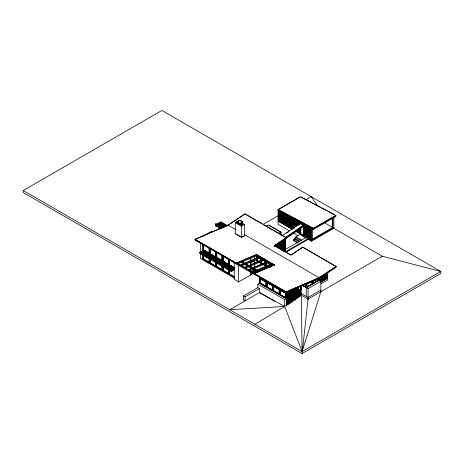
<?xml version="1.0" encoding="UTF-8"?>
<svg xmlns="http://www.w3.org/2000/svg" width="464" height="464" viewBox="0 0 464 464"><rect width="100%" height="100%" fill="white"/><g stroke="black" fill="none" stroke-linecap="round" stroke-linejoin="round"><path stroke-width="0.7" d="M302.105 353.545L308.067 299.089L382.295 256.232L440.8 271.481L440.8 273.47L302.105 353.545L23.2 192.519L23.2 190.53L161.895 110.455L440.8 271.481L302.105 351.555L23.2 190.53M201.318 251.952L206.799 255.2L201.318 251.952L200.877 253.066M201.654 252.677L202.118 251.494L207.599 254.736L202.118 251.494M202.455 252.213L202.919 251.03L208.4 254.278L202.901 251.099M202.919 251.03L202.478 252.143M206.782 256.47L207.222 255.362L213.423 258.935M206.927 256.447L207.222 255.362M207.582 256.012L208.017 254.898L214.223 258.477M207.727 255.989L208.017 254.898M208.382 255.548L208.817 254.434L215.023 258.013M208.817 254.434L214.855 258.112M213.823 259.173L213.359 260.362L213.823 259.173L219.826 262.636M214.623 258.709L214.159 259.898L214.623 258.709L220.626 262.172M214.983 259.359L215.424 258.251L221.427 261.708M215.134 259.335L215.424 258.251M220.226 262.868L219.762 264.057L220.226 262.868L226.229 266.33M220.562 263.593L221.026 262.409L227.029 265.866M221.386 263.059L221.827 261.945L227.83 265.408M221.537 263.036L221.827 261.945M226.165 267.751L226.629 266.562L232.128 269.741M226.989 267.218L227.256 266.197L232.76 269.375M227.14 267.194L227.43 266.098L232.928 269.277M227.789 266.754L228.056 265.739L233.56 268.911M227.94 266.73L228.23 265.64L233.728 268.813M308.067 299.089L301.269 295.162L284.658 306.466L229.68 309.743L259.451 292.552L259.451 288.533L245.044 296.85L245.044 300.869L243.443 299.947L243.443 295.928L257.851 287.61L257.851 284.142L284.658 299.622L284.658 306.426L302.105 351.555L320.873 291.699L320.873 281.254L319.075 280.215L306.269 287.61M282.419 235.567L300.266 223.288L303.468 225.139L303.468 226.525L285.621 238.798M286.584 233.16L288.962 231.524M292.529 229.071L294.315 227.841M297.291 225.8L299.077 224.57M285.621 237.411L303.468 225.139M285.621 237.875L303.468 225.603L303.067 225.371M289.977 235.294L291.166 234.477M299.495 228.746L301.281 227.522M274.526 246.343L286.259 238.571L286.259 237.649L245.044 213.852L228.039 225.115L195.025 239.238L195.025 240.161L286.062 292.72L319.075 278.597L336.081 267.334L336.081 266.411L302.667 247.121L290.864 255.171M229.21 224.57L195.025 239.47L236.24 263.268M230.382 223.793L245.044 213.852M274.456 246.39L274.456 245.468L286.259 237.649M292.042 254.388L302.076 247.741M336.081 266.411L319.075 277.675L286.062 291.798L195.025 239.238M254.887 324.295L284.658 306.466L259.451 292.552L269.903 298.584M215.835 226.078L215.835 225.156L220.638 222.384L220.638 223.306L215.835 226.078L215.435 225.846L215.435 224.002L216.033 223.654L222.639 227.464M216.636 224.228L220.835 221.804L227.609 225.713M218.034 225.04L221.635 222.958M221.038 224.396L220.533 224.454L224.53 226.415M216.833 225.73L216.833 226.658L217.233 226.884L222.036 224.112M223.236 223.886L218.434 226.658L218.434 227.58L218.834 227.812L223.636 225.04M202.681 236.385L211.833 231.101L213.069 231.814M222.534 225.266L222.036 225.324M221.235 226.884L224.837 224.808L224.837 225.73M223.839 226.362L224.135 226.188M222.239 227.696L225.237 225.962M224.037 227.116L226.438 225.73M241.344 222.633L244.447 224.419L244.447 235.793L241.442 237.075L235.242 233.496L235.242 222.575L238.241 220.841M236.86 221.891L239.859 220.156L242.829 221.873L239.824 223.834L236.86 221.891L239.824 223.602L242.829 221.873M236.86 222.123L239.859 220.388L242.829 222.105M237.794 222.517L236.895 223.033L236.895 222.575L237.794 222.053M238.31 223.393L238.508 223.509M239.824 224.269L240.027 224.385M241.176 223.486L241.576 223.486L241.379 222.215M239.946 223.242L242.794 224.883L242.794 224.419L241.442 225.202L236.895 222.575M235.242 222.575L241.442 226.154L244.447 224.419M234.842 269.561L231.24 271.637L199.63 253.385L199.63 252.462L203.829 250.038L209.049 253.054M200.431 252.462L203.626 250.612L203.626 251.54L201.498 252.77M289.275 230.759L278.058 224.286L278.058 209.542L300.469 196.608L335.878 215.337L335.878 216.497L313.473 229.431L278.058 210.702M278.678 209.415L299.843 197.194M205.929 255.641L209.131 253.791L209.531 254.023L209.531 254.945M206.329 255.873L209.531 254.023M210.233 253.733L209.629 254.081L215.632 257.543L216.236 257.201L211.433 254.429M210.233 254.661L209.629 255.003L215.035 258.123M263.053 224.402L278.058 215.737M305.538 199.868L311.153 196.632L317.886 206.01M203.829 259.051L203.226 259.399L203.226 255.125M266.191 226.281L268.552 224.918L280.958 232.081L280.958 235.178M266.783 226.171L267.96 225.492M209.931 248.188L209.931 253.907L215.731 257.259L215.934 251.424M212.535 259.451L215.731 257.601L216.131 257.833L216.131 258.761M212.935 259.683L216.131 257.833M216.833 257.543L216.236 257.891L222.036 261.244L222.639 260.896M216.531 252.004L216.531 257.717L222.134 260.954L222.337 255.119M218.933 263.146L222.134 261.302L222.534 261.534L222.534 262.456M219.333 263.378L222.534 261.534M223.236 261.244L222.639 261.592L228.439 264.938M215.934 262.583L215.731 266.272L215.731 262.699M216.236 266.214L215.632 266.562L215.632 262.288M223.236 262.166L222.639 262.514L227.859 265.53M216.833 266.562L216.236 266.91L216.236 262.63M278.006 233.786L280.958 232.081M278.591 233.676L280.958 232.313L269.172 225.51M279.16 234.042L280.958 233.003M225.336 266.846L228.537 264.996L228.938 265.228L228.938 266.15L228.537 265.918L228.537 264.996M225.736 267.078L228.938 265.228M229.639 264.938L229.036 265.286L234.842 268.633M222.337 266.278L222.134 269.967L222.134 266.394M222.639 269.909L222.036 270.257L222.036 265.982M241.442 261.731L241.442 262.659L242.046 262.311M231.24 270.251L234.442 268.407M199.63 252.462L231.24 270.715L234.308 268.946M257.247 260.925L257.45 256.441M262.438 263.807L257.352 260.867L257.352 256.731L257.549 260.751L262.641 263.691M257.648 256.789L257.45 260.809L262.537 263.749M229.639 273.957L229.036 274.299L229.036 270.025M301.101 240.683L295.864 237.661L295.864 236.826L299.866 234.517L306.269 238.212M299.321 241.872L294.663 239.186L294.663 238.351L295.864 237.661M278.058 209.542L313.473 228.276L335.878 215.337M297.54 242.921L293.463 240.572L293.463 239.876L294.663 239.186M260.553 258.697L260.553 262.601L257.648 260.693L257.05 261.041L257.05 259.167M335.878 215.569L313.473 228.508L278.058 209.774M260.849 262.659L260.652 258.639M285.493 249.377L306.269 237.382M265.953 261.58L266.15 265.831L269.271 267.635M285.662 251.592L308.27 238.537L308.27 239.372L286.271 252.068M252.277 271.051L254.649 269.909L251.389 271.794M250.45 272.339L250.85 272.107M250.566 274.346L252.921 272.989M254.098 272.31L255.275 271.631M332.879 218.132L332.879 228.027L332.276 227.679L311.872 239.465L312.469 239.807L312.469 228.259M234.239 262.502L234.239 279.386L238.641 281.926L252.921 273.685M254.098 273L256.447 271.643L256.447 270.953M333.877 227.447L311.472 240.387L295.609 231.229M308.27 239.372L311.472 241.216L333.877 228.282L382.295 256.232M266.15 286.856L260.252 283.452L260.252 278.296L260.553 278.122L266.255 281.416M260.449 278.412L266.15 281.932M266.255 281.874L260.35 278.702L266.052 281.99L266.052 286.682L260.35 283.394L260.35 277.634M257.851 284.142L259.451 283.22L286.259 298.7L284.658 299.622M272.658 290.609L266.754 287.204L266.754 282.048L267.055 281.874L272.188 284.838M266.951 282.164L272.658 285.691M266.852 282.454L272.554 285.749L272.554 290.441L266.852 287.146L266.852 282.454L272.757 285.633M267.154 286.972L266.551 287.32L266.551 280.842M279.258 294.425L273.255 290.957L273.255 285.807L273.557 285.633L278.777 288.649M273.458 285.917L279.258 289.501M279.16 294.251L273.354 290.899L273.354 286.207L279.357 289.443M273.656 290.725L273.058 291.073L273.058 284.594M285.662 291.873L285.662 298.352L286.062 298.12L280.059 294.652L280.059 289.501L286.062 292.964L285.859 298.236L279.856 294.768L279.856 289.617L280.157 289.443L285.963 292.796L279.96 289.559M280.059 289.727L285.859 293.312M280.157 289.907L280.157 294.594L285.76 298.062L279.96 294.71L279.96 290.023L285.963 293.254M285.76 298.062L286.062 293.196L279.856 289.617M297.963 290.667L300.765 289.055L300.765 285.917M297.865 290.841L300.869 289.107L300.869 285.807M298.068 290.957L301.066 289.223L301.066 285.923M298.265 291.073L301.269 289.339L301.269 295.51M302.511 285.325L305.567 286.856L302.708 285.209M309.157 282.64L312.272 281.306L312.469 284.026L312.173 283.852L306.971 287.088L312.371 283.968L312.371 281.584L306.768 283.777M317.521 279.177L312.974 281.126L312.974 283.394L318.171 280.389L318.472 280.563L318.275 278.736M312.974 283.394L318.374 280.505L318.171 278.899L318.171 280.389M302.464 285.412L308.067 288.649L320.873 281.254M320.815 282.211L327.677 278.249L327.074 277.907M320.873 283.84L327.677 279.914L327.677 272.478M320.873 290.035L308.067 297.424L300.666 293.155M221.026 262.409L220.736 263.494M257.648 256.366L257.05 256.673L257.05 257.92M241.442 237.307L244.447 236.025M236.843 263.007L254.846 273.406L274.456 265.014L256.447 254.388L236.24 263.036L236.24 263.958L236.843 263.703M237.997 263.709L256.952 255.6L256.952 254.678L237.342 263.065L237.342 263.993M240.596 264.944L260.2 256.557M241.094 265.234L260.698 256.841L260.698 257.769L241.75 265.878M244.598 267.252L264.202 258.866M245.096 267.542L264.7 259.156L264.7 260.078L245.746 268.186M265.75 261.696L266.353 261.441M248.594 269.567L268.204 261.174M249.098 269.851L268.702 261.464L268.702 262.386L249.098 270.779M252.596 271.875L272.206 263.488M253.1 272.165L272.704 263.772L272.704 264.7L253.75 272.809M274.456 264.787L254.249 273.429L254.249 274.352M307.916 283.173L306.669 283.701L312.371 281.584M313.473 280.795L317.672 278.997M312.869 281.051L318.374 279.015M208 254.968L214.055 258.576M207.199 255.432L213.254 259.034M215.406 258.32L221.258 261.806M214.606 258.779L220.458 262.27M213.805 259.243L219.658 262.734M221.804 262.015L227.656 265.507M221.009 262.479L226.855 265.965M220.209 262.937L226.055 266.429M226.339 267.653L226.455 266.661L231.959 269.839M301.101 197.171L311.216 202.524M312.481 203.191L320.073 207.205M321.337 207.878L327.027 210.888M328.292 211.555L333.981 214.565M324.661 222.819L332.676 227.447M300.666 223.984L300.266 223.288M303.067 226.258L303.468 226.525M303.468 231.501L303.34 231.176L303.502 231.426M303.868 235.532L300.666 233.688L300.666 228.775M303.665 235.648L300.469 233.804L300.469 228.184M278.058 221.096L292.245 229.286L292.262 218.213M293.637 233.276L297.998 235.793M295.864 236.826L301.687 240.19M294.663 238.351L299.901 241.379M293.463 239.876L298.12 242.568M245.044 214.084L261.905 223.816M263.158 224.541L273.145 230.306M274.398 231.031L278.765 233.554M280.018 234.274L286.259 237.881L274.456 245.7L284.786 251.662M240.52 223.109L242.794 224.419M238.032 223.694L239.169 224.35M274.456 245.468L290.864 254.939M286.004 252.364L290.255 254.817M235.573 229.465L228.039 225.115L228.039 226.038M244.36 234.54L319.075 277.675L319.075 280.215M220.238 222.152L226.838 225.962M220.238 223.074L225.777 226.275M235.242 233.728L240.822 236.953M219.037 225.324L220.104 225.939M221.171 226.554L222.239 227.169M215.435 224.002L222.639 228.16M215.435 224.924L221.63 228.503M257.068 254.98L274.456 265.014M259.556 257.108L256.447 255.316L256.447 258.199M260.797 257.822L273.835 265.35M269.271 263.268L270.518 263.987M262.641 259.556L260.954 258.581L260.751 262.833L260.751 258.581M264.329 260.53L265.454 261.18M268.505 262.943L269.63 263.593M257.247 256.557L258.494 257.276M260.849 258.639L262.537 259.614M264.109 260.519L265.35 261.238M268.407 262.995L270.315 264.103M271.562 264.822L272.815 265.547M257.352 256.731L258.448 257.369M260.751 258.697L262.438 259.672M264.126 260.646L265.251 261.296M267.74 262.728L270.553 264.352M271.202 264.729L272.855 265.686M256.447 256.325L266.382 262.061M267.624 262.781L272.617 265.663M302.609 285.267L305.469 287.146L305.469 284.275M263.767 264.341L265.454 265.315M269.068 267.397L266.255 265.773L266.255 261.638L266.052 265.889L268.865 267.513M263.662 264.399L265.35 265.373M263.564 264.457L265.251 265.431M259.121 262.003L262.235 263.801M263.482 264.521L265.35 265.605M267.2 266.667L268.447 267.386M268.244 267.502L256.447 260.693L256.447 259.446M254.446 260.669L250.647 262.868M301.269 289.339L300.666 288.997L300.666 286.352M242.046 261.476L259.428 271.515M242.063 262.09L248.275 265.675M249.516 266.394L256.348 270.338M257.59 271.051L258.831 271.771M241.442 262.659L243.304 263.732M244.545 264.451L257.59 271.979M254.249 273.661L286.062 292.03L319.075 277.907L336.081 266.643L302.667 247.121M266.353 281.59L260.449 278.18L260.449 283.336L266.353 286.74M272.855 285.343L266.951 281.932L266.951 287.088L272.855 290.493M279.258 289.037L273.458 285.691L273.458 290.841L279.258 294.193M260.35 278.238L266.052 281.532L266.052 280.192M266.852 281.99L272.554 285.285M273.354 285.749L279.16 289.095M260.252 278.296L266.353 281.822M266.754 282.048L272.855 285.575M273.255 285.807L279.258 289.269M273.354 286.207L279.16 289.559M279.96 290.023L285.76 293.37M217.993 258.216L219.153 258.883M220.313 259.556L222.059 260.559M223.816 261.58L225.556 262.583M226.716 263.25L227.876 263.923M230.219 265.275L234.279 267.618M209.334 253.332L203.731 250.096L203.731 245.091M215.934 257.143L210.134 253.791L210.134 248.791M222.337 260.838L216.734 257.601L216.734 252.602M228.74 264.532L223.138 261.302L223.138 255.583M234.517 267.873L229.541 264.996L229.541 259.277M209.229 253.385L203.626 250.154L203.626 244.435M216.033 257.317L210.03 253.849L210.03 248.136M228.636 264.59L223.039 261.36L223.039 255.641M234.662 268.07L229.436 265.054L229.436 259.335M209.131 253.443L203.528 250.212L203.528 244.493M228.537 264.648L222.935 261.418L222.935 255.699M234.32 267.989L229.338 265.112L229.338 259.393M262.525 284.299L260.652 283.22L260.049 283.568L260.049 277.089M263.772 285.024L265.025 285.743M266.899 286.827L268.146 287.547M269.398 288.266L271.272 289.35M273.766 290.789L286.259 298.004M209.229 253.617L203.429 250.27L203.429 244.876M228.636 264.822L222.836 261.476L222.836 256.082M234.459 268.186L229.239 265.17L229.239 259.776M266.255 286.566L260.553 283.278L260.553 278.586M272.757 290.325L267.055 287.03L267.055 282.338M279.357 294.135L273.557 290.783L273.557 286.091M203.226 250.386L209.032 253.733M203.226 251.308L209.032 254.661L209.032 247.782M216.236 258.819L221.456 261.829M229.036 266.208L233.682 268.888M200.03 252.23L231.64 270.483M206.329 256.795L207.57 257.508M215.934 262.34L217.135 263.03M228.184 269.41L230.016 270.471M257.851 287.61L259.451 288.533M209.334 262.346L203.731 259.109L203.731 255.536M215.934 266.156L210.134 262.81L210.134 259.237M222.337 269.851L216.734 266.62L216.734 263.047M228.74 273.551L223.138 270.315L223.138 266.742M234.517 276.886L229.541 274.009L229.541 270.437M209.229 262.404L203.626 259.167L203.626 255.125M216.033 266.33L210.03 262.868L210.03 258.819M228.636 273.609L223.039 270.373L223.039 266.33M234.662 277.083L229.436 274.067L229.436 270.025M209.131 262.462L203.528 259.225L203.528 255.652M215.934 266.388L209.931 262.926L209.931 259.353M222.337 270.083L216.531 266.736L216.531 263.163M228.74 273.783L222.935 270.431L222.935 266.858M234.564 277.141L229.338 274.125L229.338 270.553M209.229 262.636L203.429 259.283L203.429 255.241M228.636 273.841L222.836 270.489L222.836 266.44M234.459 277.199L229.239 274.183L229.239 270.141M202.629 259.051L234.842 277.652M234.825 278.33L200.431 258.477L200.431 253.408M271.133 299.297L274.821 301.426M243.443 295.928L245.044 296.85M301.269 295.162L302.105 351.555M333.877 217.558L333.877 228.282M332.276 218.515L332.276 227.679M327.074 272.849L327.074 278.597M326.476 273.221L326.476 278.945M325.879 274.305L325.879 279.293M325.276 273.963L325.276 279.635M324.678 274.334L324.678 279.983M324.075 274.705L324.075 280.331M323.478 275.082L323.478 280.679M322.874 276.15L322.874 281.022M322.277 275.825L322.277 281.37M321.674 276.886L321.674 281.718M321.076 276.567L321.076 282.066M320.473 276.938L320.473 281.723M319.876 277.994L319.876 280.714M319.273 278.046L319.273 280.215M318.275 278.957L318.275 280.447L313.072 283.678L313.072 281.167M313.473 228.276L313.473 229.431M313.171 281.242L313.171 283.51M312.272 281.306L312.272 283.91L306.866 287.262L306.866 283.817M312.173 281.468L312.173 283.852M311.472 228.375L311.472 241.216M310.868 228.056L310.868 240.039M310.271 227.737L310.271 239.691M309.668 227.424L309.668 239.349M309.07 227.105L309.07 239.001M308.467 226.786L308.467 238.653M308.067 288.649L308.067 299.437M307.87 226.467L307.87 238.305M307.267 226.154L307.267 237.962M306.971 283.893L306.971 287.088M306.669 225.835L306.669 237.614M306.269 284.078L306.269 296.386M306.066 225.516L306.066 237.266M305.469 225.197L305.469 236.918M305.37 284.333L305.37 286.972M304.865 224.883L304.865 236.576M304.268 224.564L304.268 236.228M303.665 224.245L303.665 235.88M303.468 226.641L303.468 235.764M303.067 223.926L303.067 225.092M302.464 223.613L302.464 224.762M301.867 223.294L301.867 224.999M301.269 222.975L301.269 224.1M300.968 286.033L300.968 289.165L298.166 290.783L298.166 287.025M300.869 228.659L300.869 233.572L300.266 233.92L300.266 228.3M300.666 222.656L300.666 223.764M300.666 289.687L300.666 295.823M300.069 222.343L300.069 223.979M300.069 228.81L300.069 233.804M300.069 290.035L300.069 296.171M299.466 222.024L299.466 224.17M299.466 229.17L299.466 233.456M299.466 290.383L299.466 296.519M298.868 221.705L298.868 224.559M298.868 229.547L298.868 233.108M298.868 290.725L298.868 296.861M298.265 221.392L298.265 224.941M298.265 229.21L298.265 232.76M298.265 287.112L298.265 297.888M297.668 221.073L297.668 225.324M297.668 229.581L297.668 232.418M297.668 287.784L297.668 297.557M297.064 220.754L297.064 225.707M297.064 230.654L297.064 232.07M297.064 287.721L297.064 298.584M296.467 220.435L296.467 226.078M296.467 288.022L296.467 298.248M295.864 220.122L295.864 226.449M295.864 287.634L295.864 299.274M295.266 219.803L295.266 226.821M295.266 288.625L295.266 300.307M294.663 219.484L294.663 227.882M294.663 288.927L294.663 299.97M294.066 219.165L294.066 228.242M294.066 288.521L294.066 300.318M293.463 218.851L293.463 228.595M293.463 289.53L293.463 300.66M292.865 218.532L292.865 228.949M292.865 289.113L292.865 301.693M292.262 289.797L292.262 302.035M291.665 217.894L291.665 228.949M291.665 290.093L291.665 301.704M291.061 217.581L291.061 228.601M291.061 290.394L291.061 302.731M290.464 217.262L290.464 228.259M290.464 290.69L290.464 303.079M289.861 216.943L289.861 227.911M289.861 290.992L289.861 303.421M289.263 216.624L289.263 227.563M289.263 291.288L289.263 303.769M288.66 216.311L288.66 227.215M288.66 290.87L288.66 304.117M288.063 215.992L288.063 226.873M288.063 291.885L288.063 304.465M287.46 215.673L287.46 226.525M287.46 291.868L287.46 304.807M286.862 215.354L286.862 226.177M286.862 292.163L286.862 305.834M286.259 215.041L286.259 225.829M286.259 291.769L286.259 305.515M286.062 291.798L286.062 292.72M285.963 292.419L285.963 298.178M285.662 214.722L285.662 225.487M285.662 238.972L285.662 251.929M285.058 214.403L285.058 225.139M285.058 239.366L285.058 252.062M284.461 214.09L284.461 224.791M284.461 239.766L284.461 251.708M283.858 213.771L283.858 224.443M283.858 240.161L283.858 251.36M283.26 213.452L283.26 224.1M283.26 240.561L283.26 251.018M282.657 213.133L282.657 223.752M282.657 240.955L282.657 249.986M282.06 212.819L282.06 223.404M282.06 241.355L282.06 250.351M281.457 212.5L281.457 223.056M281.457 241.75L281.457 250.026M280.859 212.181L280.859 222.714M280.859 242.15L280.859 249.4M280.256 211.862L280.256 222.366M280.256 242.55L280.256 249.046M280.256 288.782L280.256 294.541L279.659 294.884L279.659 289.13M279.659 211.549L279.659 222.018M279.659 242.945L279.659 248.698M279.055 211.23L279.055 221.67M279.055 243.345L279.055 248.356M279.055 288.063L279.055 294.541M278.458 210.911L278.458 221.328M278.458 243.739L278.458 248.02M277.855 244.139L277.855 247.689M277.257 244.534L277.257 247.364M276.66 244.934L276.66 247.045M276.057 245.328L276.057 246.732M272.455 284.971L272.455 290.725M270.953 265.124L270.953 266.423M270.854 264.985L270.854 266.481M270.756 264.927L270.756 266.539M270.657 264.985L270.657 267.171M270.553 265.043L270.553 267.113M266.353 263.581L266.353 265.715L265.75 266.063L265.75 263.569M265.953 263.453L265.953 265.947M265.953 280.494L265.953 286.972M265.153 261.354L265.153 262.601M265.153 263.848L265.153 265.715M260.849 258.523L260.849 262.775M259.451 276.979L259.451 283.22M257.648 258.744L257.648 260.693M254.649 256.592L254.649 269.207M250.85 258.088L250.85 264.387M250.85 265.791L250.85 268.598M250.85 270.002L250.85 271.405M250.566 258.547L250.566 260.704M250.566 262.137L250.566 268.604M250.566 270.036L250.566 275.042M250.45 258.39L250.45 266.759M250.45 268.151L250.45 270.941M241.442 226.154L241.442 237.075M239.824 223.114L239.824 224.501M238.641 263.633L238.641 281.926M238.31 222.239L238.31 223.625M231.24 270.715L231.24 271.637M229.036 259.33L229.036 266.458M228.439 258.987L228.439 265.86M228.439 269.677L228.439 273.957M225.44 225.73L225.44 226.768M225.237 226.652L225.237 225.04L220.435 227.812L220.435 228.735M224.135 224.634L224.135 225.672M223.839 224.808L223.839 225.846M223.636 225.73L223.636 224.112L218.834 226.884L218.834 227.812M223.236 256L223.236 260.994M223.236 266.696L223.236 270.257L222.639 270.605L222.639 266.33M222.639 255.635L222.639 262.763M222.436 255.618L222.436 261.012L216.636 257.659L216.636 251.946M222.436 265.982L222.436 270.025L216.636 266.678L216.636 263.105M222.239 223.886L222.239 224.918M222.239 255.177L222.239 261.128L216.433 257.775L216.433 252.381M222.239 266.098L222.239 270.141L216.433 266.794L216.433 262.746M222.134 255.235L222.134 260.954M222.036 224.802L222.036 223.19L217.233 225.962L217.233 226.884M222.036 255.287L222.036 261.702M220.736 224.054L220.533 222.9L220.533 223.938M220.035 227.58L220.035 228.503M219.037 227.453L219.037 229.581M216.236 251.94L216.236 259.069M215.835 251.482L215.835 257.433L209.832 253.965L209.832 248.571M215.835 262.398L215.835 266.446L209.832 262.978L209.832 258.935M215.731 251.54L215.731 257.259M215.632 251.592L215.632 258.007M211.833 231.101L211.833 231.791M210.233 248.495L210.233 254.197M210.233 259.185L210.233 262.752L209.629 263.094L209.629 258.819M209.629 248.13L209.629 255.258M209.032 258.471L209.032 262.752M203.226 244.429L203.226 250.844M202.629 244.087L202.629 251.082M202.629 254.707L202.629 259.747M200.431 242.556L200.431 251.964"/></g></svg>
